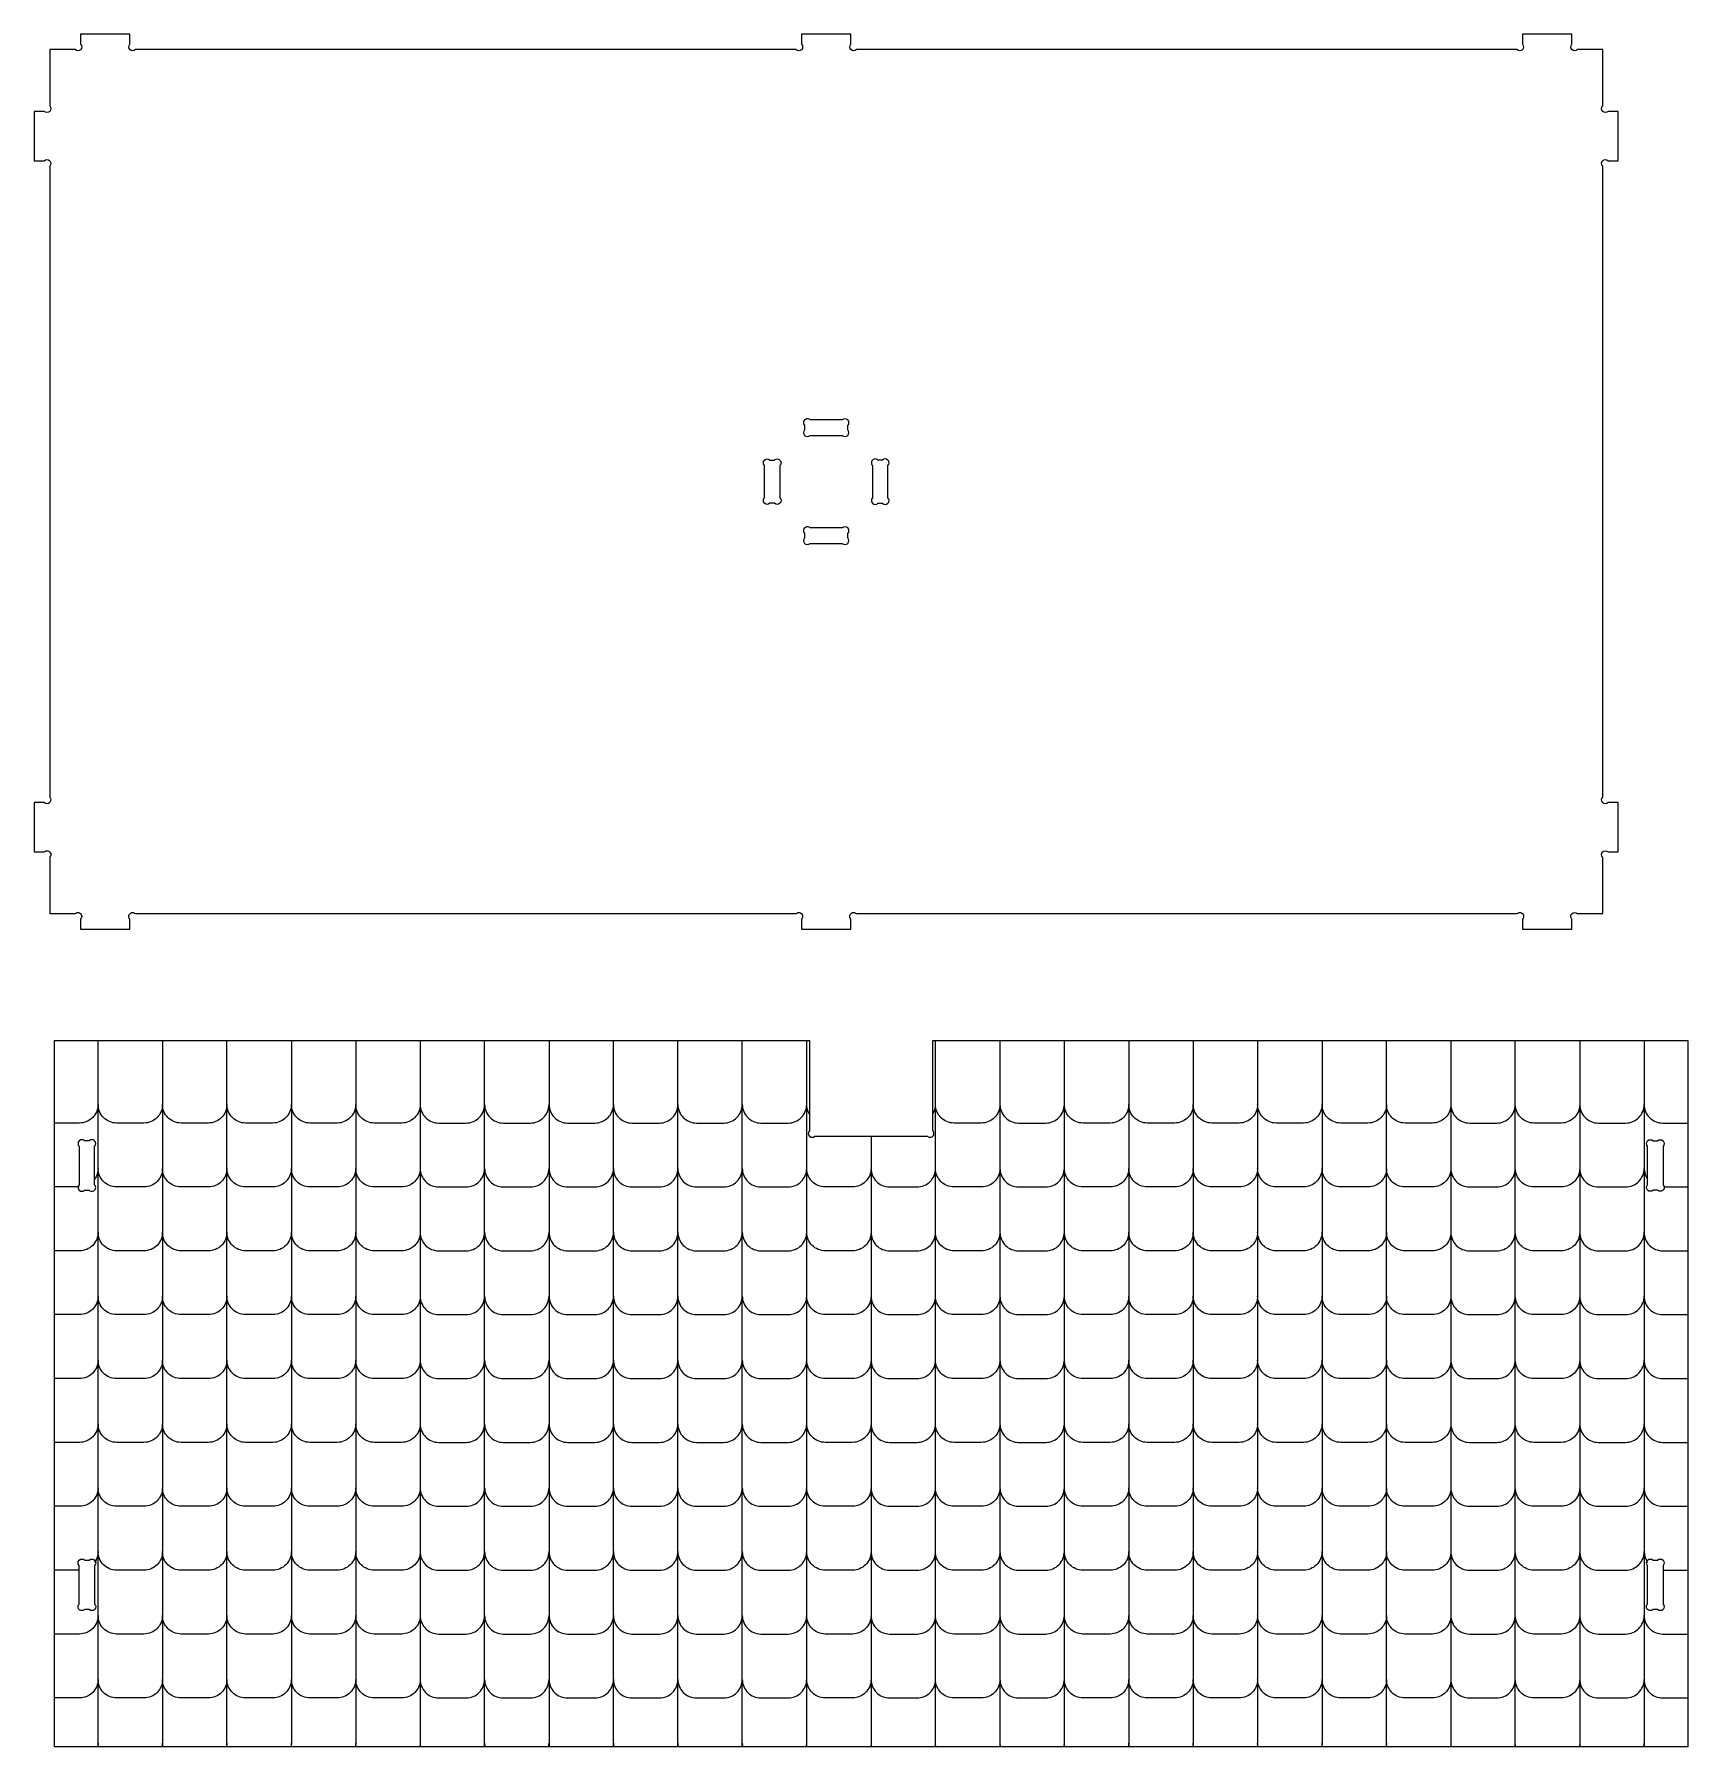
# Model space of a CAD drawing. Extents: x 7608.8 to 7696.2, y 648.4 to 713.
# Drawn here: x 7610 to 7636.79, y 648.72 to 676.47 of the extents above; entities that cross this region are included whole.
import ezdxf

# ---------------------------------------------------------------- set-up
doc = ezdxf.new("R2010")
doc.units = 0
doc.header["$MEASUREMENT"] = 0
doc.layers.add('LAYER1', color=18, linetype='CONTINUOUS')

msp = doc.modelspace()

# ---------------------------------------------------------------- linework, layer by layer
at = {"layer": 'LAYER1'}
for points in [[(7623.234, 661.97), (7623.234, 662.131, -1), (7623.322, 662.22), (7634.025, 662.22, -1), (7634.114, 662.131), (7634.114, 661.97), (7634.914, 661.97), (7634.914, 662.131, -1), (7635.002, 662.22), (7635.414, 662.22), (7635.414, 663.131, -1), (7635.502, 663.22), (7635.664, 663.22), (7635.664, 664.02), (7635.502, 664.02, -1), (7635.414, 664.108), (7635.414, 674.331, -1), (7635.502, 674.42), (7635.664, 674.42), (7635.664, 675.22), (7635.502, 675.22, -1), (7635.414, 675.308), (7635.414, 676.22), (7635.002, 676.22, -1), (7634.914, 676.308), (7634.914, 676.47), (7634.114, 676.47), (7634.114, 676.308, -1), (7634.025, 676.22), (7623.322, 676.22, -1), (7623.234, 676.308), (7623.234, 676.47), (7622.434, 676.47), (7622.434, 676.308, -1), (7622.345, 676.22), (7611.642, 676.22, -1), (7611.554, 676.308), (7611.554, 676.47), (7610.754, 676.47), (7610.754, 676.308, -1), (7610.665, 676.22), (7610.254, 676.22), (7610.254, 675.308, -1), (7610.165, 675.22), (7610.004, 675.22), (7610.004, 674.42), (7610.165, 674.42, -1), (7610.254, 674.331), (7610.254, 664.108, -1), (7610.165, 664.02), (7610.004, 664.02), (7610.004, 663.22), (7610.165, 663.22, -1), (7610.254, 663.131), (7610.254, 662.22), (7610.665, 662.22, -1), (7610.754, 662.131), (7610.754, 661.97), (7611.554, 661.97), (7611.554, 662.131, -1), (7611.642, 662.22), (7622.345, 662.22, -1), (7622.434, 662.131), (7622.434, 661.97)], [(7622.572, 669.97), (7623.095, 669.97, 1), (7623.184, 670.058), (7623.184, 670.131, 1), (7623.095, 670.22), (7622.572, 670.22, 1), (7622.484, 670.131), (7622.484, 670.058, 1)], [(7622.084, 669.481), (7622.084, 668.958, -1), (7621.995, 668.87), (7621.922, 668.87, -1), (7621.834, 668.958), (7621.834, 669.481, -1), (7621.922, 669.57), (7621.995, 669.57, -1)], [(7623.584, 669.481), (7623.584, 668.958, 1), (7623.672, 668.87), (7623.745, 668.87, 1), (7623.834, 668.958), (7623.834, 669.481, 1), (7623.745, 669.57), (7623.672, 669.57, 1)], [(7623.095, 668.47), (7622.572, 668.47, 1), (7622.484, 668.381), (7622.484, 668.308, 1), (7622.572, 668.22), (7623.095, 668.22, 1), (7623.184, 668.308), (7623.184, 668.381, 1)], [(7610.331, 660.162), (7622.561, 660.162), (7622.561, 658.702, 1), (7622.65, 658.614), (7624.473, 658.614, 1), (7624.561, 658.702), (7624.561, 660.162), (7636.791, 660.162), (7636.791, 648.72), (7610.331, 648.72)], [(7610.731, 658.45), (7610.731, 657.827, 1), (7610.82, 657.739), (7610.893, 657.739, 1), (7610.981, 657.827), (7610.981, 658.45, 1), (7610.893, 658.539), (7610.82, 658.539, 1)], [(7636.391, 658.45), (7636.391, 657.827, -1), (7636.303, 657.739), (7636.23, 657.739, -1), (7636.141, 657.827), (7636.141, 658.45, -1), (7636.23, 658.539), (7636.303, 658.539, -1)], [(7610.981, 651.656), (7610.981, 651.033, -1), (7610.893, 650.944), (7610.82, 650.944, -1), (7610.731, 651.033), (7610.731, 651.656, -1), (7610.82, 651.744), (7610.893, 651.744, -1)], [(7636.391, 651.656), (7636.391, 651.033, -1), (7636.303, 650.944), (7636.23, 650.944, -1), (7636.141, 651.033), (7636.141, 651.656, -1), (7636.23, 651.744), (7636.303, 651.744, -1)]]:
    msp.add_lwpolyline(points, format="xyb", close=True, dxfattribs=at)
for points in [[(7611.043, 648.72, -0.047899), (7611.038, 648.777), (7611.038, 660.162)], [(7612.081, 660.162), (7612.081, 648.777, -0.047899), (7612.076, 648.72)], [(7613.13, 648.72, -0.047899), (7613.125, 648.777), (7613.125, 660.162)], [(7614.169, 660.162), (7614.169, 648.777, -0.047899), (7614.163, 648.72)], [(7615.212, 660.162), (7615.212, 648.777, -0.047899), (7615.207, 648.72)], [(7616.256, 660.162), (7616.256, 648.777, -0.047899), (7616.25, 648.72)], [(7617.294, 648.72, 0.047899), (7617.3, 648.777), (7617.3, 660.162)], [(7618.343, 660.162), (7618.343, 648.777, 0.047899), (7618.349, 648.72)], [(7619.381, 648.72, 0.047899), (7619.387, 648.777), (7619.387, 660.162)], [(7620.425, 648.72, 0.047899), (7620.431, 648.777), (7620.431, 660.162)], [(7621.469, 648.72, 0.047899), (7621.474, 648.777), (7621.474, 660.162)], [(7622.523, 648.72, -0.047899), (7622.518, 648.777), (7622.518, 660.162)], [(7624.6, 648.72, 0.047899), (7624.605, 648.777), (7624.605, 660.162)], [(7625.649, 660.162), (7625.649, 648.777, 0.047899), (7625.654, 648.72)], [(7626.687, 648.72, 0.047899), (7626.692, 648.777), (7626.692, 660.162)], [(7627.736, 660.162), (7627.736, 648.777, -0.047899), (7627.731, 648.72)], [(7628.78, 660.162), (7628.78, 648.777, -0.047899), (7628.774, 648.72)], [(7629.823, 660.162), (7629.823, 648.777, -0.047899), (7629.818, 648.72)], [(7630.867, 660.162), (7630.867, 648.777, -0.047899), (7630.862, 648.72)], [(7631.916, 648.72, -0.047899), (7631.911, 648.777), (7631.911, 660.162)], [(7632.954, 660.162), (7632.954, 648.777, -0.047899), (7632.949, 648.72)], [(7633.992, 648.72, 0.047899), (7633.998, 648.777), (7633.998, 660.162)], [(7635.042, 660.162), (7635.042, 648.777, 0.047899), (7635.047, 648.72)], [(7636.085, 660.162), (7636.085, 648.777, 0.047899), (7636.091, 648.72)], [(7611.038, 659.127, -0.414214), (7610.738, 658.827), (7610.331, 658.827)], [(7612.081, 659.127, -0.414214), (7611.781, 658.827), (7611.338, 658.827, -0.414214), (7611.038, 659.127)], [(7613.125, 659.127, -0.414214), (7612.825, 658.827), (7612.381, 658.827, -0.414214), (7612.081, 659.127)], [(7614.169, 659.127, -0.414214), (7613.869, 658.827), (7613.425, 658.827, -0.414214), (7613.125, 659.127)], [(7615.212, 659.127, -0.414214), (7614.912, 658.827), (7614.469, 658.827, -0.414214), (7614.169, 659.127)], [(7616.256, 659.127, -0.414214), (7615.956, 658.827), (7615.512, 658.827, -0.414214), (7615.212, 659.127)], [(7616.256, 659.127, 0.414214), (7616.556, 658.827), (7617, 658.827, 0.414214), (7617.3, 659.127)], [(7617.3, 659.127, 0.414214), (7617.6, 658.827), (7618.043, 658.827, 0.414214), (7618.343, 659.127)], [(7618.343, 659.127, 0.414214), (7618.643, 658.827), (7619.087, 658.827, 0.414214), (7619.387, 659.127)], [(7619.387, 659.127, 0.414214), (7619.687, 658.827), (7620.131, 658.827, 0.414214), (7620.431, 659.127)], [(7620.431, 659.127, 0.414214), (7620.731, 658.827), (7621.174, 658.827, 0.414214), (7621.474, 659.127)], [(7621.474, 659.127, 0.414214), (7621.774, 658.827), (7622.218, 658.827, 0.414214), (7622.518, 659.127)], [(7622.561, 658.972, -0.137402), (7622.518, 659.127)], [(7624.561, 658.972, 0.137402), (7624.605, 659.127)], [(7625.649, 659.127, -0.414214), (7625.349, 658.827), (7624.905, 658.827, -0.414214), (7624.605, 659.127)], [(7625.649, 659.127, 0.414214), (7625.949, 658.827), (7626.392, 658.827, 0.414214), (7626.692, 659.127)], [(7627.736, 659.127, -0.414214), (7627.436, 658.827), (7626.992, 658.827, -0.414214), (7626.692, 659.127)], [(7628.78, 659.127, -0.414214), (7628.48, 658.827), (7628.036, 658.827, -0.414214), (7627.736, 659.127)], [(7629.823, 659.127, -0.414214), (7629.523, 658.827), (7629.08, 658.827, -0.414214), (7628.78, 659.127)], [(7630.867, 659.127, -0.414214), (7630.567, 658.827), (7630.123, 658.827, -0.414214), (7629.823, 659.127)], [(7631.911, 659.127, -0.414214), (7631.611, 658.827), (7631.167, 658.827, -0.414214), (7630.867, 659.127)], [(7632.954, 659.127, -0.414214), (7632.654, 658.827), (7632.211, 658.827, -0.414214), (7631.911, 659.127)], [(7632.954, 659.127, 0.414214), (7633.254, 658.827), (7633.698, 658.827, 0.414214), (7633.998, 659.127)], [(7635.042, 659.127, -0.414214), (7634.742, 658.827), (7634.298, 658.827, -0.414214), (7633.998, 659.127)], [(7635.042, 659.127, 0.414214), (7635.342, 658.827), (7635.785, 658.827, 0.414214), (7636.085, 659.127)], [(7636.085, 659.127, 0.414214), (7636.385, 658.827), (7636.791, 658.827)], [(7623.561, 658.614), (7623.561, 648.777, 0.047899), (7623.567, 648.72)], [(7611.038, 658.092, -0.156846), (7610.981, 657.918)], [(7612.081, 658.092, -0.414214), (7611.781, 657.792), (7611.338, 657.792, -0.414214), (7611.038, 658.092)], [(7613.125, 658.092, -0.414214), (7612.825, 657.792), (7612.381, 657.792, -0.414214), (7612.081, 658.092)], [(7614.169, 658.092, -0.414214), (7613.869, 657.792), (7613.425, 657.792, -0.414214), (7613.125, 658.092)], [(7615.212, 658.092, -0.414214), (7614.912, 657.792), (7614.469, 657.792, -0.414214), (7614.169, 658.092)], [(7616.256, 658.092, -0.414214), (7615.956, 657.792), (7615.512, 657.792, -0.414214), (7615.212, 658.092)], [(7616.256, 658.092, 0.414214), (7616.556, 657.792), (7617, 657.792, 0.414214), (7617.3, 658.092)], [(7617.3, 658.092, 0.414214), (7617.6, 657.792), (7618.043, 657.792, 0.414214), (7618.343, 658.092)], [(7618.343, 658.092, 0.414214), (7618.643, 657.792), (7619.087, 657.792, 0.414214), (7619.387, 658.092)], [(7619.387, 658.092, 0.414214), (7619.687, 657.792), (7620.131, 657.792, 0.414214), (7620.431, 658.092)], [(7620.431, 658.092, 0.414214), (7620.731, 657.792), (7621.174, 657.792, 0.414214), (7621.474, 658.092)], [(7621.474, 658.092, 0.414214), (7621.774, 657.792), (7622.218, 657.792, 0.414214), (7622.518, 658.092)], [(7623.561, 658.092, -0.414214), (7623.261, 657.792), (7622.818, 657.792, -0.414214), (7622.518, 658.092)], [(7623.561, 658.092, 0.414214), (7623.861, 657.792), (7624.305, 657.792, 0.414214), (7624.605, 658.092)], [(7625.649, 658.092, -0.414214), (7625.349, 657.792), (7624.905, 657.792, -0.414214), (7624.605, 658.092)], [(7625.649, 658.092, 0.414214), (7625.949, 657.792), (7626.392, 657.792, 0.414214), (7626.692, 658.092)], [(7627.736, 658.092, -0.414214), (7627.436, 657.792), (7626.992, 657.792, -0.414214), (7626.692, 658.092)], [(7628.78, 658.092, -0.414214), (7628.48, 657.792), (7628.036, 657.792, -0.414214), (7627.736, 658.092)], [(7629.823, 658.092, -0.414214), (7629.523, 657.792), (7629.08, 657.792, -0.414214), (7628.78, 658.092)], [(7630.867, 658.092, -0.414214), (7630.567, 657.792), (7630.123, 657.792, -0.414214), (7629.823, 658.092)], [(7631.911, 658.092, -0.414214), (7631.611, 657.792), (7631.167, 657.792, -0.414214), (7630.867, 658.092)], [(7632.954, 658.092, -0.414214), (7632.654, 657.792), (7632.211, 657.792, -0.414214), (7631.911, 658.092)], [(7632.954, 658.092, 0.414214), (7633.254, 657.792), (7633.698, 657.792, 0.414214), (7633.998, 658.092)], [(7635.042, 658.092, -0.414214), (7634.742, 657.792), (7634.298, 657.792, -0.414214), (7633.998, 658.092)], [(7635.042, 658.092, 0.414214), (7635.342, 657.792), (7635.785, 657.792, 0.414214), (7636.085, 658.092)], [(7636.085, 658.092, 0.156846), (7636.141, 657.918)], [(7611.038, 657.057, -0.414214), (7610.738, 656.757), (7610.331, 656.757)], [(7612.081, 657.057, -0.414214), (7611.781, 656.757), (7611.338, 656.757, -0.414214), (7611.038, 657.057)], [(7613.125, 657.057, -0.414214), (7612.825, 656.757), (7612.381, 656.757, -0.414214), (7612.081, 657.057)], [(7614.169, 657.057, -0.414214), (7613.869, 656.757), (7613.425, 656.757, -0.414214), (7613.125, 657.057)], [(7615.212, 657.057, -0.414214), (7614.912, 656.757), (7614.469, 656.757, -0.414214), (7614.169, 657.057)], [(7616.256, 657.057, -0.414214), (7615.956, 656.757), (7615.512, 656.757, -0.414214), (7615.212, 657.057)], [(7616.256, 657.057, 0.414214), (7616.556, 656.757), (7617, 656.757, 0.414214), (7617.3, 657.057)], [(7617.3, 657.057, 0.414214), (7617.6, 656.757), (7618.043, 656.757, 0.414214), (7618.343, 657.057)], [(7618.343, 657.057, 0.414214), (7618.643, 656.757), (7619.087, 656.757, 0.414214), (7619.387, 657.057)], [(7619.387, 657.057, 0.414214), (7619.687, 656.757), (7620.131, 656.757, 0.414214), (7620.431, 657.057)], [(7620.431, 657.057, 0.414214), (7620.731, 656.757), (7621.174, 656.757, 0.414214), (7621.474, 657.057)], [(7621.474, 657.057, 0.414214), (7621.774, 656.757), (7622.218, 656.757, 0.414214), (7622.518, 657.057)], [(7623.561, 657.057, -0.414214), (7623.261, 656.757), (7622.818, 656.757, -0.414214), (7622.518, 657.057)], [(7623.561, 657.057, 0.414214), (7623.861, 656.757), (7624.305, 656.757, 0.414214), (7624.605, 657.057)], [(7625.649, 657.057, -0.414214), (7625.349, 656.757), (7624.905, 656.757, -0.414214), (7624.605, 657.057)], [(7625.649, 657.057, 0.414214), (7625.949, 656.757), (7626.392, 656.757, 0.414214), (7626.692, 657.057)], [(7627.736, 657.057, -0.414214), (7627.436, 656.757), (7626.992, 656.757, -0.414214), (7626.692, 657.057)], [(7628.78, 657.057, -0.414214), (7628.48, 656.757), (7628.036, 656.757, -0.414214), (7627.736, 657.057)], [(7629.823, 657.057, -0.414214), (7629.523, 656.757), (7629.08, 656.757, -0.414214), (7628.78, 657.057)], [(7630.867, 657.057, -0.414214), (7630.567, 656.757), (7630.123, 656.757, -0.414214), (7629.823, 657.057)], [(7631.911, 657.057, -0.414214), (7631.611, 656.757), (7631.167, 656.757, -0.414214), (7630.867, 657.057)], [(7632.954, 657.057, -0.414214), (7632.654, 656.757), (7632.211, 656.757, -0.414214), (7631.911, 657.057)], [(7632.954, 657.057, 0.414214), (7633.254, 656.757), (7633.698, 656.757, 0.414214), (7633.998, 657.057)], [(7635.042, 657.057, -0.414214), (7634.742, 656.757), (7634.298, 656.757, -0.414214), (7633.998, 657.057)], [(7635.042, 657.057, 0.414214), (7635.342, 656.757), (7635.785, 656.757, 0.414214), (7636.085, 657.057)], [(7636.085, 657.057, 0.414214), (7636.385, 656.757), (7636.791, 656.757)], [(7611.038, 656.022, -0.414214), (7610.738, 655.722), (7610.331, 655.722)], [(7612.081, 656.022, -0.414214), (7611.781, 655.722), (7611.338, 655.722, -0.414214), (7611.038, 656.022)], [(7613.125, 656.022, -0.414214), (7612.825, 655.722), (7612.381, 655.722, -0.414214), (7612.081, 656.022)], [(7614.169, 656.022, -0.414214), (7613.869, 655.722), (7613.425, 655.722, -0.414214), (7613.125, 656.022)], [(7615.212, 656.022, -0.414214), (7614.912, 655.722), (7614.469, 655.722, -0.414214), (7614.169, 656.022)], [(7616.256, 656.022, -0.414214), (7615.956, 655.722), (7615.512, 655.722, -0.414214), (7615.212, 656.022)], [(7616.256, 656.022, 0.414214), (7616.556, 655.722), (7617, 655.722, 0.414214), (7617.3, 656.022)], [(7617.3, 656.022, 0.414214), (7617.6, 655.722), (7618.043, 655.722, 0.414214), (7618.343, 656.022)], [(7618.343, 656.022, 0.414214), (7618.643, 655.722), (7619.087, 655.722, 0.414214), (7619.387, 656.022)], [(7619.387, 656.022, 0.414214), (7619.687, 655.722), (7620.131, 655.722, 0.414214), (7620.431, 656.022)], [(7620.431, 656.022, 0.414214), (7620.731, 655.722), (7621.174, 655.722, 0.414214), (7621.474, 656.022)], [(7621.474, 656.022, 0.414214), (7621.774, 655.722), (7622.218, 655.722, 0.414214), (7622.518, 656.022)], [(7623.561, 656.022, -0.414214), (7623.261, 655.722), (7622.818, 655.722, -0.414214), (7622.518, 656.022)], [(7623.561, 656.022, 0.414214), (7623.861, 655.722), (7624.305, 655.722, 0.414214), (7624.605, 656.022)], [(7625.649, 656.022, -0.414214), (7625.349, 655.722), (7624.905, 655.722, -0.414214), (7624.605, 656.022)], [(7625.649, 656.022, 0.414214), (7625.949, 655.722), (7626.392, 655.722, 0.414214), (7626.692, 656.022)], [(7627.736, 656.022, -0.414214), (7627.436, 655.722), (7626.992, 655.722, -0.414214), (7626.692, 656.022)], [(7628.78, 656.022, -0.414214), (7628.48, 655.722), (7628.036, 655.722, -0.414214), (7627.736, 656.022)], [(7629.823, 656.022, -0.414214), (7629.523, 655.722), (7629.08, 655.722, -0.414214), (7628.78, 656.022)], [(7630.867, 656.022, -0.414214), (7630.567, 655.722), (7630.123, 655.722, -0.414214), (7629.823, 656.022)], [(7631.911, 656.022, -0.414214), (7631.611, 655.722), (7631.167, 655.722, -0.414214), (7630.867, 656.022)], [(7632.954, 656.022, -0.414214), (7632.654, 655.722), (7632.211, 655.722, -0.414214), (7631.911, 656.022)], [(7632.954, 656.022, 0.414214), (7633.254, 655.722), (7633.698, 655.722, 0.414214), (7633.998, 656.022)], [(7635.042, 656.022, -0.414214), (7634.742, 655.722), (7634.298, 655.722, -0.414214), (7633.998, 656.022)], [(7635.042, 656.022, 0.414214), (7635.342, 655.722), (7635.785, 655.722, 0.414214), (7636.085, 656.022)], [(7636.085, 656.022, 0.414214), (7636.385, 655.722), (7636.791, 655.722)], [(7611.038, 654.987, -0.414214), (7610.738, 654.687), (7610.331, 654.687)], [(7612.081, 654.987, -0.414214), (7611.781, 654.687), (7611.338, 654.687, -0.414214), (7611.038, 654.987)], [(7613.125, 654.987, -0.414214), (7612.825, 654.687), (7612.381, 654.687, -0.414214), (7612.081, 654.987)], [(7614.169, 654.987, -0.414214), (7613.869, 654.687), (7613.425, 654.687, -0.414214), (7613.125, 654.987)], [(7615.212, 654.987, -0.414214), (7614.912, 654.687), (7614.469, 654.687, -0.414214), (7614.169, 654.987)], [(7616.256, 654.987, -0.414214), (7615.956, 654.687), (7615.512, 654.687, -0.414214), (7615.212, 654.987)], [(7616.256, 654.987, 0.414214), (7616.556, 654.687), (7617, 654.687, 0.414214), (7617.3, 654.987)], [(7617.3, 654.987, 0.414214), (7617.6, 654.687), (7618.043, 654.687, 0.414214), (7618.343, 654.987)], [(7618.343, 654.987, 0.414214), (7618.643, 654.687), (7619.087, 654.687, 0.414214), (7619.387, 654.987)], [(7619.387, 654.987, 0.414214), (7619.687, 654.687), (7620.131, 654.687, 0.414214), (7620.431, 654.987)], [(7620.431, 654.987, 0.414214), (7620.731, 654.687), (7621.174, 654.687, 0.414214), (7621.474, 654.987)], [(7621.474, 654.987, 0.414214), (7621.774, 654.687), (7622.218, 654.687, 0.414214), (7622.518, 654.987)], [(7623.561, 654.987, -0.414214), (7623.261, 654.687), (7622.818, 654.687, -0.414214), (7622.518, 654.987)], [(7623.561, 654.987, 0.414214), (7623.861, 654.687), (7624.305, 654.687, 0.414214), (7624.605, 654.987)], [(7625.649, 654.987, -0.414214), (7625.349, 654.687), (7624.905, 654.687, -0.414214), (7624.605, 654.987)], [(7625.649, 654.987, 0.414214), (7625.949, 654.687), (7626.392, 654.687, 0.414214), (7626.692, 654.987)], [(7627.736, 654.987, -0.414214), (7627.436, 654.687), (7626.992, 654.687, -0.414214), (7626.692, 654.987)], [(7628.78, 654.987, -0.414214), (7628.48, 654.687), (7628.036, 654.687, -0.414214), (7627.736, 654.987)], [(7629.823, 654.987, -0.414214), (7629.523, 654.687), (7629.08, 654.687, -0.414214), (7628.78, 654.987)], [(7630.867, 654.987, -0.414214), (7630.567, 654.687), (7630.123, 654.687, -0.414214), (7629.823, 654.987)], [(7631.911, 654.987, -0.414214), (7631.611, 654.687), (7631.167, 654.687, -0.414214), (7630.867, 654.987)], [(7632.954, 654.987, -0.414214), (7632.654, 654.687), (7632.211, 654.687, -0.414214), (7631.911, 654.987)], [(7632.954, 654.987, 0.414214), (7633.254, 654.687), (7633.698, 654.687, 0.414214), (7633.998, 654.987)], [(7635.042, 654.987, -0.414214), (7634.742, 654.687), (7634.298, 654.687, -0.414214), (7633.998, 654.987)], [(7635.042, 654.987, 0.414214), (7635.342, 654.687), (7635.785, 654.687, 0.414214), (7636.085, 654.987)], [(7636.085, 654.987, 0.414214), (7636.385, 654.687), (7636.791, 654.687)], [(7611.038, 653.952, -0.414214), (7610.738, 653.652), (7610.331, 653.652)], [(7612.081, 653.952, -0.414214), (7611.781, 653.652), (7611.338, 653.652, -0.414214), (7611.038, 653.952)], [(7613.125, 653.952, -0.414214), (7612.825, 653.652), (7612.381, 653.652, -0.414214), (7612.081, 653.952)], [(7614.169, 653.952, -0.414214), (7613.869, 653.652), (7613.425, 653.652, -0.414214), (7613.125, 653.952)], [(7615.212, 653.952, -0.414214), (7614.912, 653.652), (7614.469, 653.652, -0.414214), (7614.169, 653.952)], [(7616.256, 653.952, -0.414214), (7615.956, 653.652), (7615.512, 653.652, -0.414214), (7615.212, 653.952)], [(7616.256, 653.952, 0.414214), (7616.556, 653.652), (7617, 653.652, 0.414214), (7617.3, 653.952)], [(7617.3, 653.952, 0.414214), (7617.6, 653.652), (7618.043, 653.652, 0.414214), (7618.343, 653.952)], [(7618.343, 653.952, 0.414214), (7618.643, 653.652), (7619.087, 653.652, 0.414214), (7619.387, 653.952)], [(7619.387, 653.952, 0.414214), (7619.687, 653.652), (7620.131, 653.652, 0.414214), (7620.431, 653.952)], [(7620.431, 653.952, 0.414214), (7620.731, 653.652), (7621.174, 653.652, 0.414214), (7621.474, 653.952)], [(7621.474, 653.952, 0.414214), (7621.774, 653.652), (7622.218, 653.652, 0.414214), (7622.518, 653.952)], [(7623.561, 653.952, -0.414214), (7623.261, 653.652), (7622.818, 653.652, -0.414214), (7622.518, 653.952)], [(7623.561, 653.952, 0.414214), (7623.861, 653.652), (7624.305, 653.652, 0.414214), (7624.605, 653.952)], [(7625.649, 653.952, -0.414214), (7625.349, 653.652), (7624.905, 653.652, -0.414214), (7624.605, 653.952)], [(7625.649, 653.952, 0.414214), (7625.949, 653.652), (7626.392, 653.652, 0.414214), (7626.692, 653.952)], [(7627.736, 653.952, -0.414214), (7627.436, 653.652), (7626.992, 653.652, -0.414214), (7626.692, 653.952)], [(7628.78, 653.952, -0.414214), (7628.48, 653.652), (7628.036, 653.652, -0.414214), (7627.736, 653.952)], [(7629.823, 653.952, -0.414214), (7629.523, 653.652), (7629.08, 653.652, -0.414214), (7628.78, 653.952)], [(7630.867, 653.952, -0.414214), (7630.567, 653.652), (7630.123, 653.652, -0.414214), (7629.823, 653.952)], [(7631.911, 653.952, -0.414214), (7631.611, 653.652), (7631.167, 653.652, -0.414214), (7630.867, 653.952)], [(7632.954, 653.952, -0.414214), (7632.654, 653.652), (7632.211, 653.652, -0.414214), (7631.911, 653.952)], [(7632.954, 653.952, 0.414214), (7633.254, 653.652), (7633.698, 653.652, 0.414214), (7633.998, 653.952)], [(7635.042, 653.952, -0.414214), (7634.742, 653.652), (7634.298, 653.652, -0.414214), (7633.998, 653.952)], [(7635.042, 653.952, 0.414214), (7635.342, 653.652), (7635.785, 653.652, 0.414214), (7636.085, 653.952)], [(7636.085, 653.952, 0.414214), (7636.385, 653.652), (7636.791, 653.652)], [(7611.038, 652.917, -0.414214), (7610.738, 652.617), (7610.331, 652.617)], [(7612.081, 652.917, -0.414214), (7611.781, 652.617), (7611.338, 652.617, -0.414214), (7611.038, 652.917)], [(7613.125, 652.917, -0.414214), (7612.825, 652.617), (7612.381, 652.617, -0.414214), (7612.081, 652.917)], [(7614.169, 652.917, -0.414214), (7613.869, 652.617), (7613.425, 652.617, -0.414214), (7613.125, 652.917)], [(7615.212, 652.917, -0.414214), (7614.912, 652.617), (7614.469, 652.617, -0.414214), (7614.169, 652.917)], [(7616.256, 652.917, -0.414214), (7615.956, 652.617), (7615.512, 652.617, -0.414214), (7615.212, 652.917)], [(7616.256, 652.917, 0.414214), (7616.556, 652.617), (7617, 652.617, 0.414214), (7617.3, 652.917)], [(7617.3, 652.917, 0.414214), (7617.6, 652.617), (7618.043, 652.617, 0.414214), (7618.343, 652.917)], [(7618.343, 652.917, 0.414214), (7618.643, 652.617), (7619.087, 652.617, 0.414214), (7619.387, 652.917)], [(7619.387, 652.917, 0.414214), (7619.687, 652.617), (7620.131, 652.617, 0.414214), (7620.431, 652.917)], [(7620.431, 652.917, 0.414214), (7620.731, 652.617), (7621.174, 652.617, 0.414214), (7621.474, 652.917)], [(7621.474, 652.917, 0.414214), (7621.774, 652.617), (7622.218, 652.617, 0.414214), (7622.518, 652.917)], [(7623.561, 652.917, -0.414214), (7623.261, 652.617), (7622.818, 652.617, -0.414214), (7622.518, 652.917)], [(7623.561, 652.917, 0.414214), (7623.861, 652.617), (7624.305, 652.617, 0.414214), (7624.605, 652.917)], [(7625.649, 652.917, -0.414214), (7625.349, 652.617), (7624.905, 652.617, -0.414214), (7624.605, 652.917)], [(7625.649, 652.917, 0.414214), (7625.949, 652.617), (7626.392, 652.617, 0.414214), (7626.692, 652.917)], [(7627.736, 652.917, -0.414214), (7627.436, 652.617), (7626.992, 652.617, -0.414214), (7626.692, 652.917)], [(7628.78, 652.917, -0.414214), (7628.48, 652.617), (7628.036, 652.617, -0.414214), (7627.736, 652.917)], [(7629.823, 652.917, -0.414214), (7629.523, 652.617), (7629.08, 652.617, -0.414214), (7628.78, 652.917)], [(7630.867, 652.917, -0.414214), (7630.567, 652.617), (7630.123, 652.617, -0.414214), (7629.823, 652.917)], [(7631.911, 652.917, -0.414214), (7631.611, 652.617), (7631.167, 652.617, -0.414214), (7630.867, 652.917)], [(7632.954, 652.917, -0.414214), (7632.654, 652.617), (7632.211, 652.617, -0.414214), (7631.911, 652.917)], [(7632.954, 652.917, 0.414214), (7633.254, 652.617), (7633.698, 652.617, 0.414214), (7633.998, 652.917)], [(7635.042, 652.917, -0.414214), (7634.742, 652.617), (7634.298, 652.617, -0.414214), (7633.998, 652.917)], [(7635.042, 652.917, 0.414214), (7635.342, 652.617), (7635.785, 652.617, 0.414214), (7636.085, 652.917)], [(7636.085, 652.917, 0.414214), (7636.385, 652.617), (7636.791, 652.617)], [(7611.038, 651.882, -0.156846), (7610.981, 651.708)], [(7612.081, 651.882, -0.414214), (7611.781, 651.582), (7611.338, 651.582, -0.414214), (7611.038, 651.882)], [(7613.125, 651.882, -0.414214), (7612.825, 651.582), (7612.381, 651.582, -0.414214), (7612.081, 651.882)], [(7614.169, 651.882, -0.414214), (7613.869, 651.582), (7613.425, 651.582, -0.414214), (7613.125, 651.882)], [(7615.212, 651.882, -0.414214), (7614.912, 651.582), (7614.469, 651.582, -0.414214), (7614.169, 651.882)], [(7616.256, 651.882, -0.414214), (7615.956, 651.582), (7615.512, 651.582, -0.414214), (7615.212, 651.882)], [(7616.256, 651.882, 0.414214), (7616.556, 651.582), (7617, 651.582, 0.414214), (7617.3, 651.882)], [(7617.3, 651.882, 0.414214), (7617.6, 651.582), (7618.043, 651.582, 0.414214), (7618.343, 651.882)], [(7618.343, 651.882, 0.414214), (7618.643, 651.582), (7619.087, 651.582, 0.414214), (7619.387, 651.882)], [(7619.387, 651.882, 0.414214), (7619.687, 651.582), (7620.131, 651.582, 0.414214), (7620.431, 651.882)], [(7620.431, 651.882, 0.414214), (7620.731, 651.582), (7621.174, 651.582, 0.414214), (7621.474, 651.882)], [(7621.474, 651.882, 0.414214), (7621.774, 651.582), (7622.218, 651.582, 0.414214), (7622.518, 651.882)], [(7623.561, 651.882, -0.414214), (7623.261, 651.582), (7622.818, 651.582, -0.414214), (7622.518, 651.882)], [(7623.561, 651.882, 0.414214), (7623.861, 651.582), (7624.305, 651.582, 0.414214), (7624.605, 651.882)], [(7625.649, 651.882, -0.414214), (7625.349, 651.582), (7624.905, 651.582, -0.414214), (7624.605, 651.882)], [(7625.649, 651.882, 0.414214), (7625.949, 651.582), (7626.392, 651.582, 0.414214), (7626.692, 651.882)], [(7627.736, 651.882, -0.414214), (7627.436, 651.582), (7626.992, 651.582, -0.414214), (7626.692, 651.882)], [(7628.78, 651.882, -0.414214), (7628.48, 651.582), (7628.036, 651.582, -0.414214), (7627.736, 651.882)], [(7629.823, 651.882, -0.414214), (7629.523, 651.582), (7629.08, 651.582, -0.414214), (7628.78, 651.882)], [(7630.867, 651.882, -0.414214), (7630.567, 651.582), (7630.123, 651.582, -0.414214), (7629.823, 651.882)], [(7631.911, 651.882, -0.414214), (7631.611, 651.582), (7631.167, 651.582, -0.414214), (7630.867, 651.882)], [(7632.954, 651.882, -0.414214), (7632.654, 651.582), (7632.211, 651.582, -0.414214), (7631.911, 651.882)], [(7632.954, 651.882, 0.414214), (7633.254, 651.582), (7633.698, 651.582, 0.414214), (7633.998, 651.882)], [(7635.042, 651.882, -0.414214), (7634.742, 651.582), (7634.298, 651.582, -0.414214), (7633.998, 651.882)], [(7635.042, 651.882, 0.414214), (7635.342, 651.582), (7635.785, 651.582, 0.414214), (7636.085, 651.882)], [(7636.085, 651.882, 0.156846), (7636.141, 651.708)], [(7611.038, 650.847, -0.414214), (7610.738, 650.547), (7610.331, 650.547)], [(7612.081, 650.847, -0.414214), (7611.781, 650.547), (7611.338, 650.547, -0.414214), (7611.038, 650.847)], [(7613.125, 650.847, -0.414214), (7612.825, 650.547), (7612.381, 650.547, -0.414214), (7612.081, 650.847)], [(7614.169, 650.847, -0.414214), (7613.869, 650.547), (7613.425, 650.547, -0.414214), (7613.125, 650.847)], [(7615.212, 650.847, -0.414214), (7614.912, 650.547), (7614.469, 650.547, -0.414214), (7614.169, 650.847)], [(7616.256, 650.847, -0.414214), (7615.956, 650.547), (7615.512, 650.547, -0.414214), (7615.212, 650.847)], [(7616.256, 650.847, 0.414214), (7616.556, 650.547), (7617, 650.547, 0.414214), (7617.3, 650.847)], [(7617.3, 650.847, 0.414214), (7617.6, 650.547), (7618.043, 650.547, 0.414214), (7618.343, 650.847)], [(7618.343, 650.847, 0.414214), (7618.643, 650.547), (7619.087, 650.547, 0.414214), (7619.387, 650.847)], [(7619.387, 650.847, 0.414214), (7619.687, 650.547), (7620.131, 650.547, 0.414214), (7620.431, 650.847)], [(7620.431, 650.847, 0.414214), (7620.731, 650.547), (7621.174, 650.547, 0.414214), (7621.474, 650.847)], [(7621.474, 650.847, 0.414214), (7621.774, 650.547), (7622.218, 650.547, 0.414214), (7622.518, 650.847)], [(7623.561, 650.847, -0.414214), (7623.261, 650.547), (7622.818, 650.547, -0.414214), (7622.518, 650.847)], [(7623.561, 650.847, 0.414214), (7623.861, 650.547), (7624.305, 650.547, 0.414214), (7624.605, 650.847)], [(7625.649, 650.847, -0.414214), (7625.349, 650.547), (7624.905, 650.547, -0.414214), (7624.605, 650.847)], [(7625.649, 650.847, 0.414214), (7625.949, 650.547), (7626.392, 650.547, 0.414214), (7626.692, 650.847)], [(7627.736, 650.847, -0.414214), (7627.436, 650.547), (7626.992, 650.547, -0.414214), (7626.692, 650.847)], [(7628.78, 650.847, -0.414214), (7628.48, 650.547), (7628.036, 650.547, -0.414214), (7627.736, 650.847)], [(7629.823, 650.847, -0.414214), (7629.523, 650.547), (7629.08, 650.547, -0.414214), (7628.78, 650.847)], [(7630.867, 650.847, -0.414214), (7630.567, 650.547), (7630.123, 650.547, -0.414214), (7629.823, 650.847)], [(7631.911, 650.847, -0.414214), (7631.611, 650.547), (7631.167, 650.547, -0.414214), (7630.867, 650.847)], [(7632.954, 650.847, -0.414214), (7632.654, 650.547), (7632.211, 650.547, -0.414214), (7631.911, 650.847)], [(7632.954, 650.847, 0.414214), (7633.254, 650.547), (7633.698, 650.547, 0.414214), (7633.998, 650.847)], [(7635.042, 650.847, -0.414214), (7634.742, 650.547), (7634.298, 650.547, -0.414214), (7633.998, 650.847)], [(7635.042, 650.847, 0.414214), (7635.342, 650.547), (7635.785, 650.547, 0.414214), (7636.085, 650.847)], [(7636.085, 650.847, 0.414214), (7636.385, 650.547), (7636.791, 650.547)], [(7611.038, 649.812, -0.414214), (7610.738, 649.512), (7610.331, 649.512)], [(7612.081, 649.812, -0.414214), (7611.781, 649.512), (7611.338, 649.512, -0.414214), (7611.038, 649.812)], [(7613.125, 649.812, -0.414214), (7612.825, 649.512), (7612.381, 649.512, -0.414214), (7612.081, 649.812)], [(7614.169, 649.812, -0.414214), (7613.869, 649.512), (7613.425, 649.512, -0.414214), (7613.125, 649.812)], [(7615.212, 649.812, -0.414214), (7614.912, 649.512), (7614.469, 649.512, -0.414214), (7614.169, 649.812)], [(7616.256, 649.812, -0.414214), (7615.956, 649.512), (7615.512, 649.512, -0.414214), (7615.212, 649.812)], [(7616.256, 649.812, 0.414214), (7616.556, 649.512), (7617, 649.512, 0.414214), (7617.3, 649.812)], [(7617.3, 649.812, 0.414214), (7617.6, 649.512), (7618.043, 649.512, 0.414214), (7618.343, 649.812)], [(7618.343, 649.812, 0.414214), (7618.643, 649.512), (7619.087, 649.512, 0.414214), (7619.387, 649.812)], [(7619.387, 649.812, 0.414214), (7619.687, 649.512), (7620.131, 649.512, 0.414214), (7620.431, 649.812)], [(7620.431, 649.812, 0.414214), (7620.731, 649.512), (7621.174, 649.512, 0.414214), (7621.474, 649.812)], [(7621.474, 649.812, 0.414214), (7621.774, 649.512), (7622.218, 649.512, 0.414214), (7622.518, 649.812)], [(7623.561, 649.812, -0.414214), (7623.261, 649.512), (7622.818, 649.512, -0.414214), (7622.518, 649.812)], [(7623.561, 649.812, 0.414214), (7623.861, 649.512), (7624.305, 649.512, 0.414214), (7624.605, 649.812)], [(7625.649, 649.812, -0.414214), (7625.349, 649.512), (7624.905, 649.512, -0.414214), (7624.605, 649.812)], [(7625.649, 649.812, 0.414214), (7625.949, 649.512), (7626.392, 649.512, 0.414214), (7626.692, 649.812)], [(7627.736, 649.812, -0.414214), (7627.436, 649.512), (7626.992, 649.512, -0.414214), (7626.692, 649.812)], [(7628.78, 649.812, -0.414214), (7628.48, 649.512), (7628.036, 649.512, -0.414214), (7627.736, 649.812)], [(7629.823, 649.812, -0.414214), (7629.523, 649.512), (7629.08, 649.512, -0.414214), (7628.78, 649.812)], [(7630.867, 649.812, -0.414214), (7630.567, 649.512), (7630.123, 649.512, -0.414214), (7629.823, 649.812)], [(7631.911, 649.812, -0.414214), (7631.611, 649.512), (7631.167, 649.512, -0.414214), (7630.867, 649.812)], [(7632.954, 649.812, -0.414214), (7632.654, 649.512), (7632.211, 649.512, -0.414214), (7631.911, 649.812)], [(7632.954, 649.812, 0.414214), (7633.254, 649.512), (7633.698, 649.512, 0.414214), (7633.998, 649.812)], [(7635.042, 649.812, -0.414214), (7634.742, 649.512), (7634.298, 649.512, -0.414214), (7633.998, 649.812)], [(7635.042, 649.812, 0.414214), (7635.342, 649.512), (7635.785, 649.512, 0.414214), (7636.085, 649.812)], [(7636.085, 649.812, 0.414214), (7636.385, 649.512), (7636.791, 649.512)], [(7611.038, 648.777, -0.047899), (7611.032, 648.72)], [(7612.087, 648.72, -0.047899), (7612.081, 648.777)], [(7613.125, 648.777, -0.047899), (7613.12, 648.72)], [(7614.174, 648.72, -0.047899), (7614.169, 648.777)], [(7615.218, 648.72, -0.047899), (7615.212, 648.777)], [(7616.256, 648.777, 0.047899), (7616.261, 648.72)], [(7617.3, 648.777, 0.047899), (7617.305, 648.72)], [(7618.338, 648.72, 0.047899), (7618.343, 648.777)], [(7619.387, 648.777, 0.047899), (7619.392, 648.72)], [(7620.431, 648.777, 0.047899), (7620.436, 648.72)], [(7621.474, 648.777, 0.047899), (7621.48, 648.72)], [(7622.512, 648.72, 0.047899), (7622.518, 648.777)], [(7623.561, 648.777, -0.047899), (7623.556, 648.72)], [(7624.611, 648.72, -0.047899), (7624.605, 648.777)], [(7625.649, 648.777, -0.047899), (7625.643, 648.72)], [(7626.698, 648.72, -0.047899), (7626.692, 648.777)], [(7627.742, 648.72, -0.047899), (7627.736, 648.777)], [(7628.785, 648.72, -0.047899), (7628.78, 648.777)], [(7629.829, 648.72, -0.047899), (7629.823, 648.777)], [(7630.872, 648.72, -0.047899), (7630.867, 648.777)], [(7631.911, 648.777, -0.047899), (7631.905, 648.72)], [(7632.954, 648.777, 0.047899), (7632.96, 648.72)], [(7634.003, 648.72, -0.047899), (7633.998, 648.777)], [(7635.042, 648.777, -0.047899), (7635.036, 648.72)], [(7636.08, 648.72, 0.047899), (7636.085, 648.777)]]:
    msp.add_lwpolyline(points, format="xyb", dxfattribs=at)
for points in [[(7610.731, 657.792), (7610.331, 657.792)], [(7636.409, 657.792), (7636.791, 657.792)], [(7610.731, 651.582), (7610.331, 651.582)], [(7636.391, 651.582), (7636.791, 651.582)]]:
    msp.add_lwpolyline(points, dxfattribs=at)

doc.saveas('drawing.dxf')
